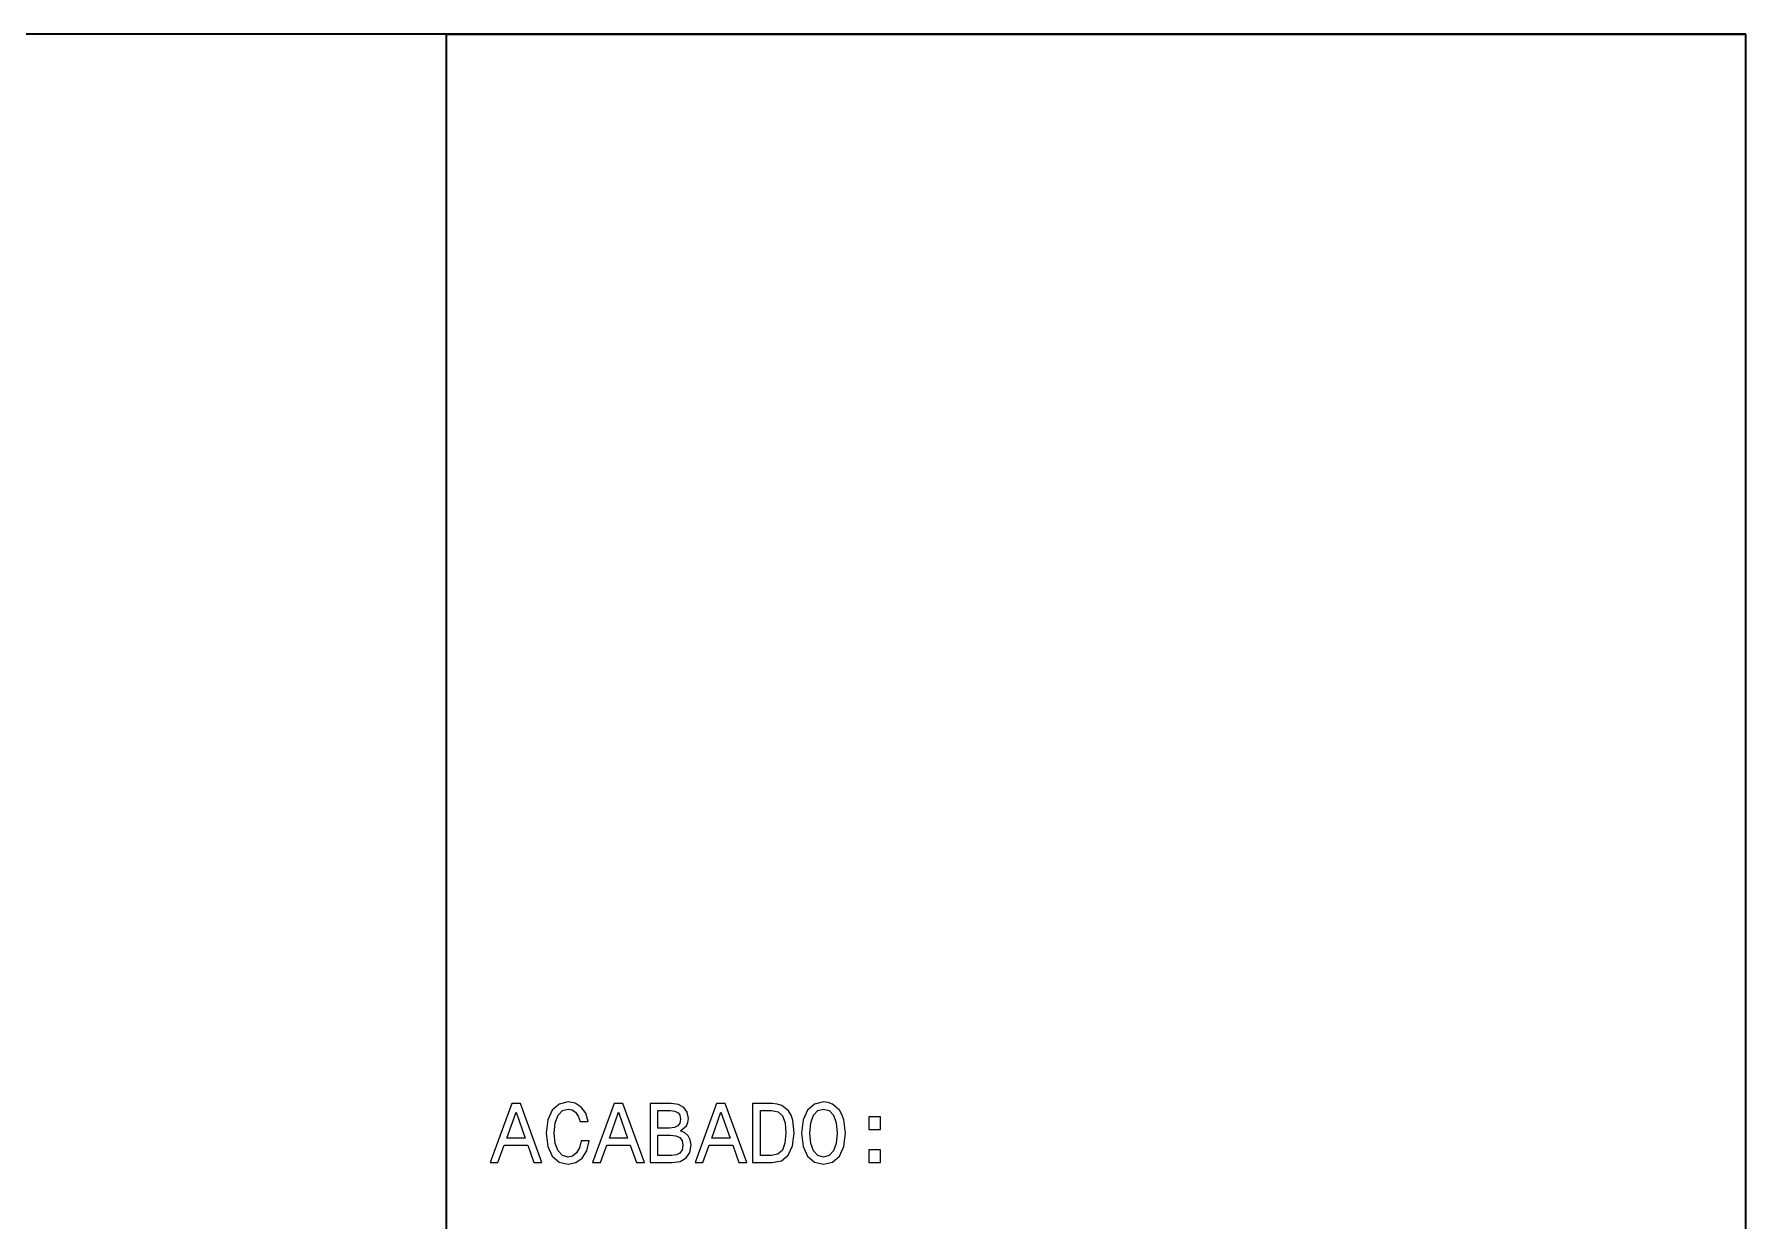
# Model space of a CAD drawing. Extents: x 4 to 291, y 4 to 205.
# Drawn here: x 219.1 to 290.9, y 154.8 to 204.6 of the extents above; entities that cross this region are included whole.
import ezdxf

# ---------------------------------------------------------------- set-up
doc = ezdxf.new("R2010")
doc.units = 0

msp = doc.modelspace()

# ---------------------------------------------------------------- linework, layer by layer
at = {"color": 7, "lineweight": 35}
for p, q in [((290.873962, 204.617981), (3.716543, 204.617981)), ((236.364685, 204.617981), (236.364685, 3.716543)), ((236.364685, 204.617981), (290.873962, 204.617981)), ((290.873962, 3.716543), (290.873962, 204.617981)), ((290.873962, 163.736023), (290.873962, 204.617981))]:
    msp.add_line(p, q, dxfattribs=at)
at = {"color": 7, "lineweight": 13}
for points in [[(238.20787, 157.286621), (238.536331, 157.286621), (238.796951, 158.014938), (239.785889, 158.014938), (240.046509, 157.286621), (240.382095, 157.286621), (239.475281, 159.767883), (239.11113, 159.767883)], [(238.911194, 158.318405), (239.293198, 159.410873), (239.675217, 158.318405)], [(242.020813, 158.207718), (241.949402, 157.907837), (241.831589, 157.693619), (241.667358, 157.561523), (241.474579, 157.518677), (241.242508, 157.582947), (241.06044, 157.775726), (240.939041, 158.089905), (240.89978, 158.525467), (240.939041, 158.957458), (241.05687, 159.275208), (241.238937, 159.467987), (241.474579, 159.535828), (241.645935, 159.500122), (241.792313, 159.400162), (241.90657, 159.239502), (241.985107, 159.018158), (242.32428, 159.018158), (242.217163, 159.357315), (242.031525, 159.614365), (241.77803, 159.775024), (241.474579, 159.832153), (241.09613, 159.742889), (240.806946, 159.492981), (240.621307, 159.082413), (240.557037, 158.525467), (240.621307, 157.968521), (240.806946, 157.557953), (241.09613, 157.304474), (241.474579, 157.218781), (241.806595, 157.286621), (242.074356, 157.475845), (242.26358, 157.786438), (242.363541, 158.207718)], [(242.506348, 157.286621), (242.834808, 157.286621), (243.095428, 158.014938), (244.084366, 158.014938), (244.344986, 157.286621), (244.680588, 157.286621), (243.773758, 159.767883), (243.409607, 159.767883)], [(243.209671, 158.318405), (243.591675, 159.410873), (243.973694, 158.318405)], [(246.187195, 158.625427), (246.437103, 158.832504), (246.501373, 158.971741), (246.522781, 159.143112), (246.476379, 159.410873), (246.337143, 159.603653), (246.112213, 159.721481), (245.79805, 159.764313), (244.916214, 159.764313), (244.916214, 157.286621), (245.848022, 157.286621), (246.180054, 157.336609), (246.426392, 157.482986), (246.57991, 157.715042), (246.633469, 158.029221), (246.601334, 158.239853), (246.515656, 158.414795), (246.376404, 158.54332)], [(245.730209, 158.736115), (245.244675, 158.736115), (245.244675, 159.467987), (245.758774, 159.467987), (245.951569, 159.446564), (246.087234, 159.382309), (246.169342, 159.271637), (246.197906, 159.107407), (246.165771, 158.943176), (246.080093, 158.828934), (245.933716, 158.757523)], [(246.804825, 157.286621), (247.133286, 157.286621), (247.393906, 158.014938), (248.382843, 158.014938), (248.643463, 157.286621), (248.979065, 157.286621), (248.072235, 159.767883), (247.708084, 159.767883)], [(247.508148, 158.318405), (247.890167, 159.410873), (248.272171, 158.318405)], [(250.035828, 159.764313), (249.211121, 159.764313), (249.211121, 157.286621), (250.035828, 157.286621), (250.424973, 157.365158), (250.714157, 157.60437), (250.89267, 157.993515), (250.95694, 158.525467), (250.899811, 159.06813), (250.828415, 159.282349), (250.728439, 159.453705), (250.439255, 159.685776), (250.250046, 159.742889)], [(250.010834, 159.467987), (250.282166, 159.414444), (250.467819, 159.250214), (250.578491, 158.957458), (250.614197, 158.525467), (250.574921, 158.107758), (250.464249, 157.815002), (250.27504, 157.64006), (250.010834, 157.582947), (249.543152, 157.582947), (249.543152, 159.467987)], [(251.271103, 158.525467), (251.335373, 157.968521), (251.521027, 157.557953), (251.810211, 157.304474), (252.188644, 157.218781), (252.563507, 157.304474), (252.856262, 157.557953), (253.038345, 157.968521), (253.106171, 158.525467), (253.038345, 159.078842), (252.959793, 159.303772), (252.856262, 159.48941), (252.563507, 159.742889), (252.384995, 159.807159), (252.188644, 159.832153), (251.806641, 159.742889), (251.517456, 159.492981), (251.335373, 159.082413)], [(251.613846, 158.525467), (251.653122, 158.957458), (251.770935, 159.275208), (251.953003, 159.467987), (252.188644, 159.535828), (252.4207, 159.467987), (252.602783, 159.271637), (252.720596, 158.953888), (252.763443, 158.525467), (252.720596, 158.093475), (252.602783, 157.775726), (252.4207, 157.582947), (252.188644, 157.518677), (251.953003, 157.582947), (251.770935, 157.775726), (251.653122, 158.089905)], [(254.091537, 158.671844), (254.584229, 158.671844), (254.584229, 159.203796), (254.091537, 159.203796)], [(245.808762, 157.582947), (245.244675, 157.582947), (245.244675, 158.436218), (245.776627, 158.436218), (246.001541, 158.411224), (246.162201, 158.336243), (246.258591, 158.207718), (246.290726, 158.022079), (246.258591, 157.825714), (246.169342, 157.690048), (246.019394, 157.607941)], [(254.091537, 157.286621), (254.584229, 157.286621), (254.584229, 157.818573), (254.091537, 157.818573)]]:
    msp.add_lwpolyline(points, close=True, dxfattribs=at)

doc.saveas('drawing.dxf')
